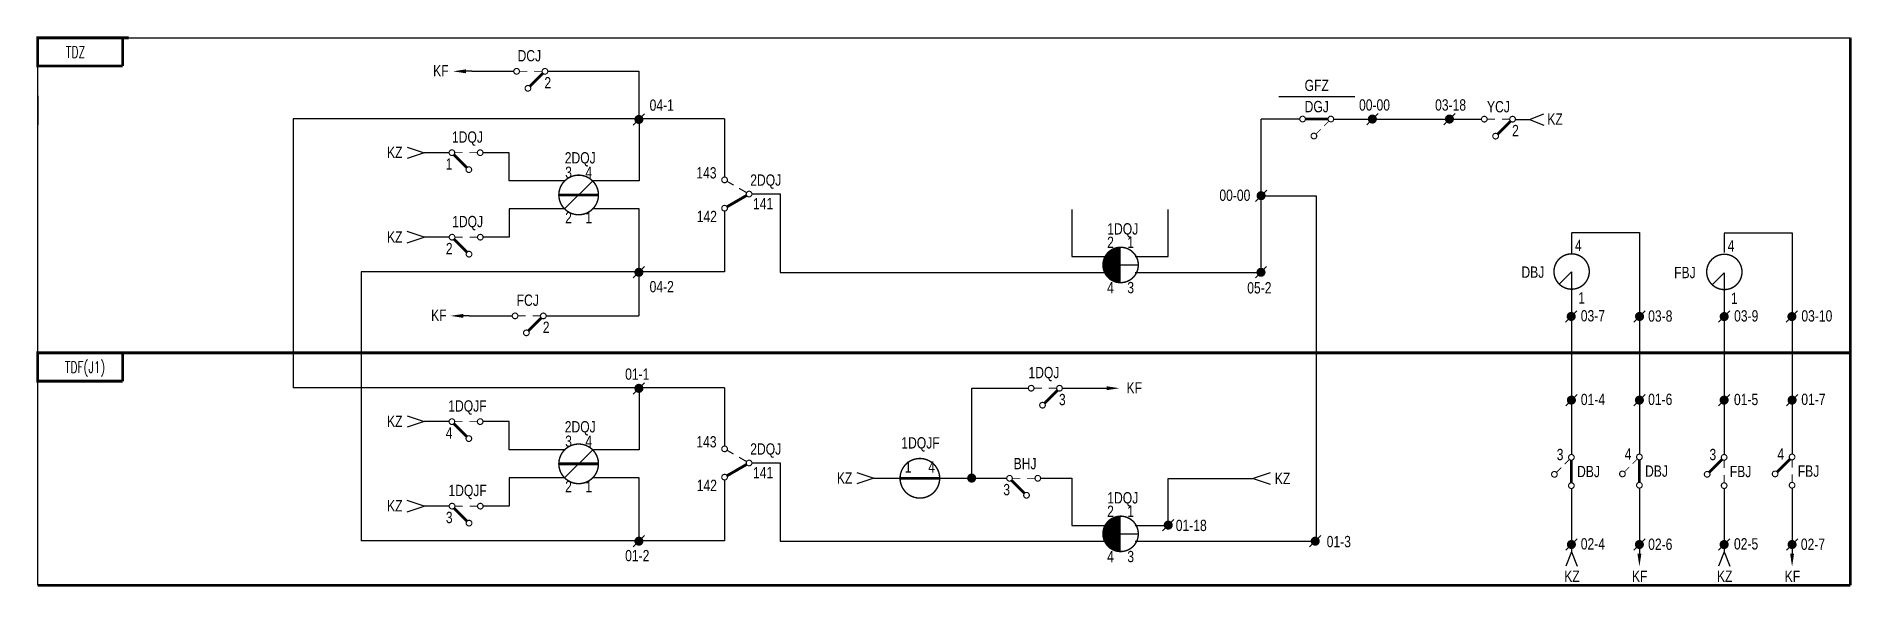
# Model space of a CAD drawing. Extents: x 195 to 515, y 102 to 199.
import ezdxf
from ezdxf.enums import TextEntityAlignment as Align

# ---------------------------------------------------------------- set-up
doc = ezdxf.new("R2010")
doc.units = 0
doc.linetypes.add('DASHED', pattern=[0.75, 0.5, -0.25])
doc.layers.get('0').update_dxf_attribs({"linetype": 'CONTINUOUS'})
doc.layers.add('TIE', color=7, linetype='CONTINUOUS')
doc.styles.add('HZ', font='txt.shx', dxfattribs={"width": 0.7, "bigfont": 'hztxt.shx'})

# ---------------------------------------------------------------- blocks, each defined once
blk = doc.blocks.new('144')
at = {"const_width": 0.2}
for points in [[(1, 0, -1), (0, 0, -1)], [(6, 0, -1), (5, 0, -1)], [(4, -3, -1), (3, -3, -1)]]:
    blk.add_lwpolyline(points, format="xyb", close=True, dxfattribs=at)
for points, const_width in [([(2.4, 0), (1, 0)], 0.15), ([(5, 0), (3.6, 0)], 0.15), ([(0.85, -0.35), (3.15, -2.65)], 0.5)]:
    blk.add_lwpolyline(points, dxfattribs=dict(const_width=const_width))
blk.add_lwpolyline([(5.5, -1.3, 0, 0, 0), (5.5, -2.3, 0.8, 0, 0), (5.5, -4.5, 0, 0, 0)], format="xyseb")
at = {"width": 0.8}
for tag, p in [('RELAY', (3, 2.2)), ('0', (0, -2))]:
    blk.add_attdef(tag, text='', height=2, dxfattribs=at).set_placement(p, align=Align.MIDDLE)
blk = doc.blocks.new('W54')
for p, q in [((0, 0), (3, 1)), ((3, -1), (0, 0))]:
    blk.add_line(p, q)
blk = doc.blocks.new('W55')
at = {"rotation": 180}
blk.add_blockref('W54', (0, 0), dxfattribs=at)
blk = doc.blocks.new('W21')
blk.add_line((-1, -1), (1, 1))
at = {"const_width": 0.8}
blk.add_lwpolyline([(-0.4, 0, 1), (0.4, 0, 1)], format="xyb", close=True, dxfattribs=at)
blk = doc.blocks.new('W22')
at = {"const_width": 0.8}
blk.add_lwpolyline([(-0.4, 0, 1), (0.4, 0, 1)], format="xyb", close=True, dxfattribs=at)
blk = doc.blocks.new('W52')
blk.add_lwpolyline([(0, -3.3, 0, 0.7, 0), (0, -1, 0.7, 0.7, 0)], format="xyseb")
blk.add_lwpolyline([(0, 0), (0, -1)])

msp = doc.modelspace()

# ---------------------------------------------------------------- linework, layer by layer
for p, q in [((194.82, 102.08), (194.82, 198.8)), ((194.82, 198.8), (515.12, 198.8)), ((414.13, 188.42), (427.59, 188.42)), ((316.19, 184.46), (239.94, 184.46)), ((239.94, 184.46), (239.94, 136.96)), ((417.84, 184.44), (411.01, 184.44)), ((411.01, 157.36), (411.01, 184.44)), ((423.84, 184.44), (449.96, 184.44)), ((455.95, 184.38), (458.45, 184.38)), ((458.45, 184.38), (460.95, 185.38)), ((458.45, 184.38), (460.95, 183.38)), ((287.94, 168.56), (292.89, 173.51)), ((411.01, 170.9), (420.73, 170.9)), ((420.73, 170.9), (420.73, 109.86)), ((251.95, 157.46), (251.95, 109.96)), ((316.19, 157.46), (251.95, 157.46)), ((386.18, 158.67), (389.18, 158.67)), ((465.84, 157.43), (463.73, 155.32)), ((465.84, 157.43), (465.84, 154.43)), ((492.82, 157.26), (490.71, 155.15)), ((492.82, 157.26), (492.81, 154.26)), ((316.19, 136.96), (239.94, 136.96)), ((287.94, 121.05), (292.89, 126)), ((316.19, 109.96), (251.95, 109.96)), ((386.18, 111.16), (389.18, 111.16)), ((465.84, 107.97), (464.84, 105.47)), ((465.84, 107.97), (466.84, 105.47)), ((492.83, 107.97), (491.83, 105.47)), ((492.83, 107.97), (493.83, 105.47))]:
    msp.add_line(p, q)
at = {"linetype": 'Continuous'}
for p, q in [((271.53, 192.87), (279, 192.87)), ((284.95, 192.87), (301.06, 192.87)), ((301.06, 192.87), (301.06, 184.77)), ((301.13, 184.5), (301.13, 173.5)), ((316.19, 184.46), (316.19, 174.29)), ((267.48, 178.5), (263.13, 178.5)), ((278.13, 178.5), (273.51, 178.5)), ((278.13, 173.5), (278.13, 178.5)), ((288.06, 173.5), (278.13, 173.5)), ((301.13, 173.5), (293.01, 173.5)), ((321.03, 171.2), (326.03, 171.2)), ((326.03, 171.2), (326.03, 157.36)), ((288.06, 168.57), (278.13, 168.57)), ((278.13, 168.57), (278.13, 163.57)), ((301.13, 168.57), (293.01, 168.57)), ((301.13, 157.57), (301.13, 168.57)), ((316.19, 168.17), (316.19, 157.46)), ((377.58, 168.49), (377.58, 160.18)), ((394.6, 160.18), (394.6, 168.46)), ((465.84, 164.31), (465.84, 160.54)), ((465.86, 164.4), (477.86, 164.4)), ((477.86, 164.4), (477.86, 143.1)), ((492.83, 164.24), (492.83, 160.85)), ((492.84, 164.33), (504.84, 164.33)), ((504.84, 164.33), (504.84, 142.92)), ((267.55, 163.57), (263.13, 163.57)), ((278.13, 163.57), (273.43, 163.57)), ((239.94, 157.44), (239.94, 136.96)), ((301.06, 157.77), (301.06, 149.67)), ((326.03, 157.36), (386.18, 157.36)), ((377.58, 160.18), (386.18, 160.18)), ((388.75, 160.18), (394.6, 160.18)), ((388.75, 157.36), (411.01, 157.36)), ((465.84, 154.38), (465.84, 143.13)), ((492.83, 154.31), (492.83, 143.13)), ((271.06, 149.67), (278.68, 149.67)), ((284.67, 149.67), (301.02, 149.67)), ((465.84, 143.13), (465.84, 125.18)), ((477.86, 143.13), (477.86, 125.25)), ((492.83, 143.13), (492.83, 125.18)), ((504.84, 143.13), (504.84, 125.25)), ((301.13, 136.99), (301.13, 125.99)), ((316.19, 136.96), (316.19, 126.79)), ((359.88, 121.53), (359.88, 136.89)), ((359.88, 136.89), (369.96, 136.89)), ((375.88, 136.89), (382.69, 136.89)), ((267.48, 130.99), (263.13, 130.99)), ((278.13, 130.99), (273.51, 130.99)), ((278.13, 125.99), (278.13, 130.99)), ((288.06, 125.99), (278.13, 125.99)), ((301.13, 125.99), (293.01, 125.99)), ((321.03, 123.69), (326.03, 123.69)), ((326.03, 123.69), (326.03, 109.86)), ((288.06, 121.06), (278.13, 121.06)), ((278.13, 121.06), (278.13, 116.06)), ((301.13, 121.06), (293.01, 121.06)), ((301.13, 110.06), (301.13, 121.06)), ((316.19, 120.66), (316.19, 109.96)), ((342.58, 120.98), (347.21, 120.98)), ((353.21, 120.98), (366.02, 120.98)), ((372.05, 120.98), (377.58, 120.98)), ((377.58, 120.98), (377.58, 112.67)), ((394.6, 120.95), (400.83, 120.95)), ((394.6, 112.67), (394.6, 120.95)), ((400.83, 120.95), (409.6, 120.95)), ((465.84, 119.14), (465.84, 107.97)), ((477.86, 119.14), (477.86, 107.97)), ((492.83, 119.14), (492.83, 107.97)), ((504.84, 119.14), (504.84, 107.97)), ((267.55, 116.06), (263.13, 116.06)), ((278.13, 116.06), (273.43, 116.06)), ((377.58, 112.67), (386.18, 112.67)), ((388.75, 112.67), (394.6, 112.67)), ((326.03, 109.86), (386.18, 109.86)), ((388.75, 109.86), (420.73, 109.86))]:
    msp.add_line(p, q, dxfattribs=at)
at = {"color": 0, "const_width": 0.5}
for points in [[(209.82, 193.8), (194.82, 193.8), (194.82, 198.8), (210.89, 198.8)], [(209.82, 138.13), (194.82, 138.13), (194.82, 143.13), (210.89, 143.13)]]:
    msp.add_lwpolyline(points, dxfattribs=at)
at = {"color": 0}
for points in [[(209.82, 198.8, 0.5, 0.5, 0), (209.82, 193.8, 0.5, 0.5, 0)], [(209.82, 143.13, 0.5, 0.5, 0), (209.82, 138.13, 0.5, 0.5, 0)]]:
    msp.add_lwpolyline(points, format="xyseb", dxfattribs=at)
at = {"linetype": 'ByBlock', "const_width": 0.5}
msp.add_lwpolyline([(515.12, 198.8), (515.12, 102.08)], dxfattribs=at)
at = {"linetype": 'Continuous'}
msp.add_lwpolyline([(194.82, 183.36, 0.3, 0.3, 0), (194.82, 188.55, 0.3, 0.3, 0)], format="xyseb", dxfattribs=at)
for points, const_width in [([(417.84, 184.44, 1), (418.84, 184.44, 1)], 0.2), ([(422.84, 184.44, 1), (423.84, 184.44, 1)], 0.2), ([(449.95, 184.42, 1), (450.95, 184.42, 1)], 0.2), ([(454.95, 184.42, 1), (455.95, 184.42, 1)], 0.2), ([(419.84, 181.44, 1), (420.84, 181.44, 1)], 0.2), ([(451.95, 181.42, 1), (452.95, 181.42, 1)], 0.2), ([(286.91, 171.03, 1), (293.91, 171.03, 1)], 0.25), ([(286.91, 123.53, 1), (293.91, 123.53, 1)], 0.25), ([(465.34, 124.68, -1), (466.34, 124.68, -1)], 0.2), ([(477.36, 124.75, -1), (478.36, 124.75, -1)], 0.2), ([(492.33, 124.68, -1), (493.33, 124.68, -1)], 0.2), ([(504.34, 124.75, -1), (505.34, 124.75, -1)], 0.2), ([(347.21, 120.98, 1), (354.21, 120.98, 1)], 0.25), ([(462.34, 121.68, -1), (463.34, 121.68, -1)], 0.2), ([(474.36, 121.75, -1), (475.36, 121.75, -1)], 0.2), ([(489.33, 121.68, -1), (490.33, 121.68, -1)], 0.2), ([(501.34, 121.75, -1), (502.34, 121.75, -1)], 0.2), ([(465.34, 119.68, -1), (466.34, 119.68, -1)], 0.2), ([(477.36, 119.75, -1), (478.36, 119.75, -1)], 0.2), ([(492.33, 119.68, -1), (493.33, 119.68, -1)], 0.2), ([(504.34, 119.75, -1), (505.34, 119.75, -1)], 0.2)]:
    msp.add_lwpolyline(points, format="xyb", close=True, dxfattribs=dict(const_width=const_width))
for points in [[(418.34, 179.94, 0, 0, 0), (418.34, 180.94, 0.8, 0, 0), (418.34, 183.14, 0, 0, 0)], [(450.45, 183.12, 0, 0, 0), (450.45, 182.12, 0.8, 0, 0), (450.45, 179.92, 0, 0, 0)], [(316.63, 168.94, 0.5, 0.5, 0), (320.09, 170.94, 0.5, 0.5, 0)], [(384.56, 158.67, 3.25, 3.25, -0.414214), (386.18, 160.29, 3.25, 3.25, 0)], [(386.18, 161.79, 0.25, 0.25, -0.414214), (389.31, 158.67, 0.25, 0.25, -0.414214), (386.18, 155.54, 0.25, 0.25, 0)], [(386.18, 157.04, 3.25, 3.25, -0.414214), (384.56, 158.67, 3.25, 3.25, 0)], [(386.18, 154.89, 0, 0, 0), (386.18, 153.89, 0.8, 0, 0), (386.18, 151.69, 0, 0, 0)], [(463.84, 150.94, 0, 0, 0), (463.84, 151.94, 0.8, 0, 0), (463.84, 154.14, 0, 0, 0)], [(490.83, 154.14, 0, 0, 0), (490.83, 153.14, 0.8, 0, 0), (490.83, 150.94, 0, 0, 0)], [(316.63, 121.43, 0.5, 0.5, 0), (320.09, 123.43, 0.5, 0.5, 0)], [(355.22, 119.68, 0, 0, 0), (355.22, 118.68, 0.8, 0, 0), (355.22, 116.48, 0, 0, 0)], [(463.84, 117.48, 0, 0, 0), (463.84, 118.48, 0.8, 0, 0), (463.84, 120.68, 0, 0, 0)], [(475.86, 117.55, 0, 0, 0), (475.86, 118.55, 0.8, 0, 0), (475.86, 120.75, 0, 0, 0)], [(490.83, 120.68, 0, 0, 0), (490.83, 119.68, 0.8, 0, 0), (490.83, 117.48, 0, 0, 0)], [(502.84, 120.75, 0, 0, 0), (502.84, 119.75, 0.8, 0, 0), (502.84, 117.55, 0, 0, 0)], [(384.56, 111.16, 3.25, 3.25, -0.414214), (386.18, 112.79, 3.25, 3.25, -1)], [(386.18, 109.54, 3.25, 3.25, -0.414214), (384.56, 111.16, 3.25, 3.25, -1)], [(386.18, 114.29, 0.25, 0.25, -0.414214), (389.31, 111.16, 0.25, 0.25, -0.414214), (386.18, 108.04, 0.25, 0.25, -1)], [(386.18, 107.39, 0, 0, 0), (386.18, 106.39, 0.8, 0, 0), (386.18, 104.19, 0, 0, 0)]]:
    msp.add_lwpolyline(points, format="xyseb")
for points, const_width in [([(418.84, 184.44), (422.84, 184.44)], 0.5), ([(422.99, 184.08), (422.14, 183.24)], 0.15), ([(450.95, 184.42), (452.35, 184.42)], 0.15), ([(455.09, 184.07), (452.8, 181.77)], 0.5), ([(453.55, 184.42), (454.95, 184.42)], 0.15), ([(421.54, 182.64), (420.69, 181.79)], 0.15), ([(316.63, 173.44), (317.8, 172.76)], 0.2), ([(318.76, 172.21), (320.09, 171.44)], 0.2), ([(515.12, 143.13), (194.82, 143.13)], 0.5), ([(316.63, 125.93), (317.8, 125.25)], 0.2), ([(318.76, 124.7), (320.09, 123.93)], 0.2), ([(464.04, 122.88), (463.2, 122.03)], 0.15), ([(465.49, 124.32), (464.64, 123.48)], 0.15), ([(465.84, 124.18), (465.84, 120.18)], 0.5), ([(476.06, 122.95), (475.21, 122.11)], 0.15), ([(477.51, 124.4), (476.66, 123.55)], 0.15), ([(477.86, 124.25), (477.86, 120.25)], 0.5), ([(492.47, 124.32), (490.18, 122.03)], 0.5), ([(492.83, 124.18), (492.83, 122.78)], 0.15), ([(504.49, 124.4), (502.2, 122.11)], 0.5), ([(504.84, 124.25), (504.84, 122.85)], 0.15), ([(492.83, 121.58), (492.83, 120.18)], 0.15), ([(504.84, 121.65), (504.84, 120.25)], 0.15), ([(515.12, 102.08), (194.82, 102.08)], 0.5), ([(515.12, 102.08), (194.82, 102.08)], 0.5), ([(515.12, 102.08), (194.82, 102.08)], 0.5), ([(515.12, 102.08), (194.82, 102.08)], 0.5)]:
    msp.add_lwpolyline(points, dxfattribs=dict(const_width=const_width))
for points in [[(315.7, 173.69, 0.2, 0.2, -1), (316.7, 173.69, 0.2, 0.2, -1)], [(320.03, 171.19, 0.2, 0.2, -1), (321.03, 171.19, 0.2, 0.2, -1)], [(315.7, 168.69, 0.2, 0.2, -1), (316.7, 168.69, 0.2, 0.2, -1)], [(463.67, 155.3, 0.25, 0.25, 1), (468.09, 159.71, 0.25, 0.25, 1)], [(490.66, 155.23, 0.25, 0.25, 1), (495.08, 159.64, 0.25, 0.25, 1)], [(315.7, 126.18, 0.2, 0.2, -1), (316.7, 126.18, 0.2, 0.2, -1)], [(320.03, 123.68, 0.2, 0.2, -1), (321.03, 123.68, 0.2, 0.2, -1)], [(315.7, 121.18, 0.2, 0.2, -1), (316.7, 121.18, 0.2, 0.2, -1)]]:
    msp.add_lwpolyline(points, format="xyseb", close=True)
at = {"color": 3, "const_width": 0.5}
for points in [[(286.91, 171.03), (293.91, 171.03)], [(286.91, 123.53), (293.91, 123.53)], [(347.21, 120.98), (354.21, 120.98)]]:
    msp.add_lwpolyline(points, dxfattribs=at)

# ---------------------------------------------------------------- block references
at = {"xscale": -1}
for name, p, rotation in [('W52', (271.53, 192.87), 270), ('W55', (263.13, 163.57), 180), ('W52', (271.06, 149.67), 270), ('W55', (263.13, 116.06), 180)]:
    msp.add_blockref(name, p, dxfattribs=dict(at, rotation=rotation))
at = {"linetype": 'DASHED', "xscale": -1}
for p in [(284.95, 192.87), (284.67, 149.67), (375.88, 136.89)]:
    msp.add_blockref('144', p, dxfattribs=at)
at = {"color": 0}
for p in [(301.06, 184.37), (301.06, 157.37), (410.99, 157.37), (465.81, 149.57), (477.89, 149.57), (492.84, 149.55), (504.81, 149.55), (301.06, 136.87), (465.84, 134.79), (477.86, 134.79), (492.83, 134.79), (504.84, 134.79), (301.06, 109.87), (420.57, 109.87), (465.84, 109.28), (477.86, 109.28), (492.83, 109.28), (504.84, 109.28)]:
    msp.add_blockref('W21', p, dxfattribs=at)
for name, p in [('W21', (430.67, 184.44)), ('W21', (444.29, 184.44)), ('W55', (263.13, 178.5)), ('W21', (411.01, 170.9)), ('W55', (263.13, 130.99)), ('W55', (342.58, 120.98)), ('W22', (359.86, 121.02)), ('W21', (394.6, 112.71)), ('W52', (477.86, 108.68)), ('W52', (504.84, 108.68))]:
    msp.add_blockref(name, p)
at = {"linetype": 'DASHED'}
for p in [(267.51, 178.5), (267.54, 163.57), (267.51, 130.99), (366.05, 120.98), (267.54, 116.06)]:
    msp.add_blockref('144', p, dxfattribs=at)
at = {"rotation": 90}
msp.add_blockref('W52', (382.69, 136.89), dxfattribs=at)
at = {"xscale": -1}
msp.add_blockref('W55', (409.61, 120.97), dxfattribs=at)

# ---------------------------------------------------------------- texts
at = {"color": 6, "linetype": 'Continuous', "style": 'HZ', "width": 0.7}
for s, p in [('TDZ', (203.23, 195.28)), ('TDF(J1)', (206.77, 139.61))]:
    msp.add_text(s, height=2, dxfattribs=at).set_placement(p, align=Align.RIGHT)
at = {"width": 0.8}
for s, p in [('2', (284.95, 190.87)), ('GFZ', (420.84, 190.39)), ('DGJ', (420.84, 186.64)), ('YCJ', (452.95, 186.62)), ('2', (455.95, 182.42)), ('1', (267.51, 176.5)), ('3    4', (290.41, 175.03)), ('2    1', (290.41, 167.03)), ('2    1', (386.18, 162.67)), ('2', (267.54, 161.57)), ('4    3', (386.18, 154.67)), ('2', (284.67, 147.67)), ('3', (375.88, 134.89)), ('4', (267.51, 128.99)), ('3    4', (290.41, 127.53)), ('3', (463.84, 125.18)), ('4', (475.86, 125.25)), ('3', (490.83, 125.18)), ('4', (502.84, 125.25)), ('1     4', (350.71, 122.98)), ('2    1', (290.41, 119.53)), ('3', (366.05, 118.98)), ('2    1', (386.18, 115.16)), ('3', (267.54, 114.06)), ('4    3', (386.18, 107.16))]:
    msp.add_text(s, height=2, dxfattribs=at).set_placement(p, align=Align.MIDDLE)
for s, p in [('143', (311.21, 173.94)), ('141', (321.22, 168.48)), ('142', (311.28, 166.23)), ('4', (466.47, 161.11)), ('4', (493.45, 161.04)), ('143', (311.21, 126.43)), ('141', (321.22, 120.97)), ('142', (311.28, 118.72))]:
    msp.add_text(s, height=2, dxfattribs=at).set_placement(p)
at = {"color": 3, "width": 0.8}
for p in [(467.06, 151.85), (494.04, 151.78)]:
    msp.add_text('1', height=2, dxfattribs=at).set_placement(p)
at = {"width": 0.8}
for s, p in [('DBJ', (466.84, 122.18)), ('DBJ', (478.86, 122.25)), ('FBJ', (493.83, 122.18)), ('FBJ', (505.84, 122.25))]:
    msp.add_text(s, height=2, dxfattribs=at).set_placement(p, align=Align.MIDDLE_LEFT)
at = {"layer": 'TIE', "color": 0, "width": 0.8}
for s, p in [('DCJ', (281.7, 194.63)), ('1DQJ', (270.76, 180.26)), ('2DQJ', (290.69, 176.59)), ('2DQJ', (323.47, 172.66)), ('1DQJ', (270.79, 165.33)), ('FCJ', (281.42, 151.44)), ('1DQJ', (372.63, 138.66)), ('1DQJF', (270.76, 132.76)), ('2DQJ', (290.69, 129.08)), ('2DQJ', (323.47, 125.16)), ('BHJ', (369.3, 122.57)), ('1DQJF', (270.79, 117.83))]:
    msp.add_text(s, height=2, dxfattribs=at).set_placement(p, align=Align.CENTER)
for s, p in [('KF', (264.7, 191.97)), ('KZ', (461.59, 183.43)), ('KZ', (256.55, 177.56)), ('KZ', (256.55, 162.62)), ('1DQJ', (383.83, 164.04)), ('DBJ', (457.01, 156.4)), ('FBJ', (484, 156.33)), ('KF', (264.34, 148.79)), ('KF', (387.24, 135.96)), ('KZ', (256.55, 130.05)), ('1DQJF', (347.43, 126.24)), ('KZ', (336.04, 120.04)), ('KZ', (256.55, 115.12)), ('1DQJ', (383.83, 116.53))]:
    msp.add_text(s, height=2, dxfattribs=at).set_placement(p)
at = {"layer": 'TIE', "color": 3, "width": 0.8}
for s, p in [('04-1', (305.09, 186.9)), ('04-2', (305.09, 154.83)), ('05-2', (410.7, 154.63)), ('01-1', (300.77, 139.39)), ('01-3', (424.74, 109.8)), ('01-2', (300.77, 107.32))]:
    msp.add_text(s, height=2, dxfattribs=at).set_placement(p, align=Align.MIDDLE)
at = {"layer": 'TIE', "color": 2, "width": 0.8}
msp.add_text('00-00', height=2, dxfattribs=at).set_placement((431.05, 185.93), align=Align.CENTER)
at = {"layer": 'TIE', "color": 3, "width": 0.8}
msp.add_text('03-18', height=2, dxfattribs=at).set_placement((444.49, 185.93), align=Align.CENTER)
at = {"layer": 'TIE', "color": 2, "width": 0.8}
msp.add_text('00-00', height=2, dxfattribs=at).set_placement((406.37, 170.98), align=Align.MIDDLE)
at = {"layer": 'TIE', "color": 3, "width": 0.8}
for s, p in [('03-7', (467.5, 148.69)), ('03-8', (479.41, 148.65)), ('03-9', (494.59, 148.67)), ('03-10', (506.48, 148.67)), ('01-4', (467.51, 133.91)), ('01-6', (479.4, 133.93)), ('01-5', (494.57, 133.91)), ('01-7', (506.47, 133.93)), ('01-18', (395.93, 111.66)), ('02-4', (467.5, 108.4)), ('02-6', (479.41, 108.33)), ('02-5', (494.57, 108.4)), ('02-7', (506.39, 108.33))]:
    msp.add_text(s, height=2, dxfattribs=at).set_placement(p)
at = {"layer": 'TIE', "color": 1, "width": 0.8}
for s, p in [('KZ', (413.43, 119.95)), ('KZ', (464.58, 102.68)), ('KF', (476.54, 102.67)), ('KZ', (491.57, 102.68)), ('KF', (503.53, 102.67))]:
    msp.add_text(s, height=2, dxfattribs=at).set_placement(p)

doc.saveas('drawing.dxf')
